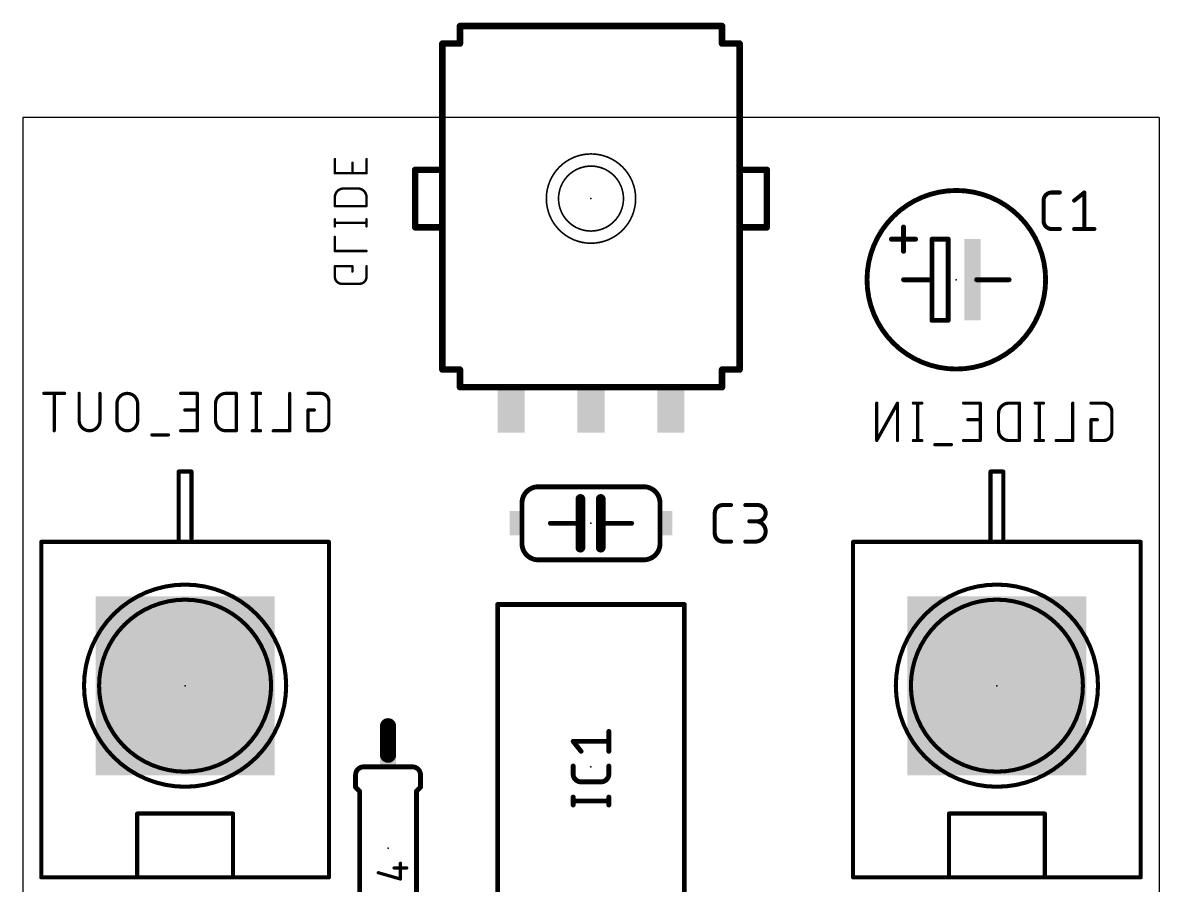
# Model space of a CAD drawing. Extents: x 0 to 36, y 0 to 102.
# Drawn here: x 0 to 35.56, y 75.04 to 102.02 of the extents above; entities that cross this region are included whole.
import ezdxf

# ---------------------------------------------------------------- set-up
doc = ezdxf.new("R2010")
doc.units = 0
for name, color, linetype in [('20', 31, 'CONTINUOUS'), ('21', 253, 'CONTINUOUS'), ('22', 253, 'CONTINUOUS'), ('23', 53, 'CONTINUOUS'), ('24', 53, 'CONTINUOUS'), ('25', 253, 'CONTINUOUS'), ('26', 253, 'CONTINUOUS'), ('41', 12, 'CONTINUOUS'), ('51', 253, 'CONTINUOUS'), ('52', 253, 'CONTINUOUS')]:
    doc.layers.add(name, color=color, linetype=linetype)

# ---------------------------------------------------------------- blocks, each defined once
blk = doc.blocks.new('RECT')
blk.add_solid([(-0.5, -0.5), (0.5, -0.5), (-0.5, 0.5), (0.5, 0.5)])

msp = doc.modelspace()

# ---------------------------------------------------------------- linework, layer by layer
at = {"layer": '20'}
for p, q in [((35.56, 99.06), (0, 99.06)), ((0, 99.06), (0, 0)), ((35.56, 99.06), (35.56, 0))]:
    msp.add_line(p, q, dxfattribs=at)
at = {"layer": '21'}
for points, const_width in [([(29.21, 91.186, 1), (29.21, 96.774, 1), (29.21, 91.186)], 0.1524), ([(27.5971, 95.631, 1), (27.5209, 95.631)], 0.0762), ([(27.178, 95.2881, 1), (27.178, 95.2119)], 0.0762), ([(27.5971, 95.25, 1), (27.5209, 95.25)], 0.0762), ([(27.559, 95.2881, 1), (27.559, 95.2119)], 0.0762), ([(27.559, 95.2119, 1), (27.559, 95.2881)], 0.0762), ([(27.94, 95.2119, 1), (27.94, 95.2881)], 0.0762), ([(27.5209, 95.25, 1), (27.5971, 95.25)], 0.0762), ([(27.5209, 94.869, 1), (27.5971, 94.869)], 0.0762), ([(4.88, 88.0118, 1), (4.88, 87.9483)], 0.0635), ([(4.9117, 87.98, 1), (4.8483, 87.98)], 0.0635), ([(5.3117, 87.98, 1), (5.2483, 87.98)], 0.0635), ([(5.28, 87.9483, 1), (5.28, 88.0118)], 0.0635), ([(30.28, 88.0118, 1), (30.28, 87.9483)], 0.0635), ([(30.3117, 87.98, 1), (30.2483, 87.98)], 0.0635), ([(30.7117, 87.98, 1), (30.6483, 87.98)], 0.0635), ([(30.68, 87.9483, 1), (30.68, 88.0118)], 0.0635), ([(16.129, 87.503, 0.4142), (15.621, 86.995)], 0.1524), ([(16.129, 87.5411, 1), (16.129, 87.4649)], 0.0762), ([(16.129, 87.4649, 1), (16.129, 87.5411)], 0.0762), ([(19.939, 86.995, 0.4142), (19.431, 87.503)], 0.1524), ([(19.431, 87.5411, 1), (19.431, 87.4649)], 0.0762), ([(19.431, 87.4649, 1), (19.431, 87.5411)], 0.0762), ([(17.526, 87.122, 1), (17.3736, 87.122)], 0.1524), ([(18.161, 87.122, 1), (18.0086, 87.122)], 0.1524), ([(15.5829, 86.995, 1), (15.6591, 86.995)], 0.0762), ([(19.9009, 86.995, 1), (19.9771, 86.995)], 0.0762), ([(16.51, 86.3981, 1), (16.51, 86.3219)], 0.0762), ([(17.526, 86.36, 1), (17.3736, 86.36)], 0.1524), ([(17.3736, 86.36, 1), (17.526, 86.36)], 0.1524), ([(17.4498, 86.3219, 1), (17.4498, 86.3981)], 0.0762), ([(18.161, 86.36, 1), (18.0086, 86.36)], 0.1524), ([(18.0086, 86.36, 1), (18.161, 86.36)], 0.1524), ([(18.0848, 86.3981, 1), (18.0848, 86.3219)], 0.0762), ([(19.05, 86.3219, 1), (19.05, 86.3981)], 0.0762), ([(0.58, 85.8118, 1), (0.58, 85.7482)], 0.0635), ([(0.6118, 85.78, 1), (0.5483, 85.78)], 0.0635), ([(4.88, 85.8118, 1), (4.88, 85.7482)], 0.0635), ([(4.8483, 85.78, 1), (4.9117, 85.78)], 0.0635), ([(4.88, 85.7482, 1), (4.88, 85.8118)], 0.0635), ([(5.2483, 85.88, 1), (5.3117, 85.88)], 0.0635), ([(9.6118, 85.78, 1), (9.5482, 85.78)], 0.0635), ([(9.58, 85.7482, 1), (9.58, 85.8118)], 0.0635), ([(15.621, 85.725, 0.4142), (16.129, 85.217)], 0.1524), ([(15.6591, 85.725, 1), (15.5829, 85.725)], 0.0762), ([(19.431, 85.217, 0.4142), (19.939, 85.725)], 0.1524), ([(19.9771, 85.725, 1), (19.9009, 85.725)], 0.0762), ([(25.98, 85.8118, 1), (25.98, 85.7482)], 0.0635), ([(26.0117, 85.78, 1), (25.9483, 85.78)], 0.0635), ([(30.28, 85.8118, 1), (30.28, 85.7482)], 0.0635), ([(30.2483, 85.78, 1), (30.3117, 85.78)], 0.0635), ([(30.28, 85.7482, 1), (30.28, 85.8118)], 0.0635), ([(30.6483, 85.88, 1), (30.7117, 85.88)], 0.0635), ([(35.0118, 85.78, 1), (34.9483, 85.78)], 0.0635), ([(34.98, 85.7482, 1), (34.98, 85.8118)], 0.0635), ([(17.3736, 85.598, 1), (17.526, 85.598)], 0.1524), ([(18.0086, 85.598, 1), (18.161, 85.598)], 0.1524), ([(16.129, 85.2551, 1), (16.129, 85.1789)], 0.0762), ([(16.129, 85.1789, 1), (16.129, 85.2551)], 0.0762), ([(19.431, 85.2551, 1), (19.431, 85.1789)], 0.0762), ([(19.431, 85.1789, 1), (19.431, 85.2551)], 0.0762), ([(5.08, 78.1177, 1), (5.08, 84.4423, 1), (5.08, 78.1177)], 0.127), ([(30.48, 78.1177, 1), (30.48, 84.4423, 1), (30.48, 78.1177)], 0.127), ([(5.08, 78.5893, 1), (5.08, 83.9707, 1), (5.08, 78.5893)], 0.127), ([(30.48, 78.5893, 1), (30.48, 83.9707, 1), (30.48, 78.5893)], 0.127), ([(14.8971, 83.82, 1), (14.8209, 83.82)], 0.0762), ([(14.859, 83.8581, 1), (14.859, 83.7819)], 0.0762), ([(20.7391, 83.82, 1), (20.6629, 83.82)], 0.0762), ([(20.701, 83.7819, 1), (20.701, 83.8581)], 0.0762), ([(10.668, 78.74, 0.4142), (10.414, 78.486)], 0.1524), ([(10.668, 78.7781, 1), (10.668, 78.7019)], 0.0762), ([(10.668, 78.7019, 1), (10.668, 78.7781)], 0.0762), ([(12.446, 78.486, 0.4142), (12.192, 78.74)], 0.1524), ([(12.192, 78.7781, 1), (12.192, 78.7019)], 0.0762), ([(12.192, 78.7019, 1), (12.192, 78.7781)], 0.0762), ([(10.4521, 78.486, 1), (10.3759, 78.486)], 0.0762), ([(10.3759, 78.486, 1), (10.4521, 78.486)], 0.0762), ([(12.4841, 78.486, 1), (12.4079, 78.486)], 0.0762), ([(12.4079, 78.486, 1), (12.4841, 78.486)], 0.0762), ([(10.3759, 78.105, 1), (10.4521, 78.105)], 0.0762), ([(10.4409, 78.1319, 1), (10.3871, 78.0781)], 0.0762), ([(10.5791, 77.978, 1), (10.5029, 77.978)], 0.0762), ([(10.5141, 77.9511, 1), (10.5679, 78.0049)], 0.0762), ([(12.3571, 77.978, 1), (12.2809, 77.978)], 0.0762), ([(12.2921, 78.0049, 1), (12.3459, 77.9511)], 0.0762), ([(12.4079, 78.105, 1), (12.4841, 78.105)], 0.0762), ([(12.4729, 78.0781, 1), (12.4191, 78.1319)], 0.0762), ([(3.58, 77.3118, 1), (3.58, 77.2482)], 0.0635), ([(3.6118, 77.28, 1), (3.5482, 77.28)], 0.0635), ([(6.6117, 77.28, 1), (6.5483, 77.28)], 0.0635), ([(6.58, 77.2482, 1), (6.58, 77.3118)], 0.0635), ([(28.98, 77.3118, 1), (28.98, 77.2482)], 0.0635), ([(29.0117, 77.28, 1), (28.9483, 77.28)], 0.0635), ([(32.0117, 77.28, 1), (31.9483, 77.28)], 0.0635), ([(31.98, 77.2482, 1), (31.98, 77.3118)], 0.0635), ([(0.58, 75.3118, 1), (0.58, 75.2482)], 0.0635), ([(0.5483, 75.28, 1), (0.6118, 75.28)], 0.0635), ([(3.58, 75.3118, 1), (3.58, 75.2482)], 0.0635), ([(3.5482, 75.28, 1), (3.6118, 75.28)], 0.0635), ([(3.58, 75.2482, 1), (3.58, 75.3118)], 0.0635), ([(6.58, 75.3118, 1), (6.58, 75.2482)], 0.0635), ([(6.5483, 75.28, 1), (6.6117, 75.28)], 0.0635), ([(6.58, 75.2482, 1), (6.58, 75.3118)], 0.0635), ([(9.5482, 75.28, 1), (9.6118, 75.28)], 0.0635), ([(9.58, 75.2482, 1), (9.58, 75.3118)], 0.0635), ([(25.98, 75.3118, 1), (25.98, 75.2482)], 0.0635), ([(25.9483, 75.28, 1), (26.0117, 75.28)], 0.0635), ([(28.98, 75.3118, 1), (28.98, 75.2482)], 0.0635), ([(28.9483, 75.28, 1), (29.0117, 75.28)], 0.0635), ([(28.98, 75.2482, 1), (28.98, 75.3118)], 0.0635), ([(31.98, 75.3118, 1), (31.98, 75.2482)], 0.0635), ([(31.9483, 75.28, 1), (32.0117, 75.28)], 0.0635), ([(31.98, 75.2482, 1), (31.98, 75.3118)], 0.0635), ([(34.9483, 75.28, 1), (35.0118, 75.28)], 0.0635), ([(34.98, 75.2482, 1), (34.98, 75.3118)], 0.0635)]:
    msp.add_lwpolyline(points, format="xyb", dxfattribs=dict(at, const_width=const_width))
for points, const_width in [([(27.559, 95.25), (27.559, 95.631)], 0.1524), ([(27.178, 95.25), (27.559, 95.25)], 0.1524), ([(27.559, 94.869), (27.559, 95.25)], 0.1524), ([(27.559, 95.25), (27.94, 95.25)], 0.1524), ([(5.28, 87.98), (4.88, 87.98)], 0.127), ([(4.88, 87.98), (4.88, 85.78)], 0.127), ([(5.28, 85.88), (5.28, 87.98)], 0.127), ([(30.68, 87.98), (30.28, 87.98)], 0.127), ([(30.28, 87.98), (30.28, 85.78)], 0.127), ([(30.68, 85.88), (30.68, 87.98)], 0.127), ([(16.129, 87.503), (19.431, 87.503)], 0.1524), ([(17.4498, 86.36), (17.4498, 87.122)], 0.3048), ([(18.0848, 86.36), (18.0848, 87.122)], 0.3048), ([(16.51, 86.36), (17.4498, 86.36)], 0.1524), ([(17.4498, 85.598), (17.4498, 86.36)], 0.3048), ([(18.0848, 85.598), (18.0848, 86.36)], 0.3048), ([(19.05, 86.36), (18.0848, 86.36)], 0.1524), ([(4.88, 85.78), (0.58, 85.78)], 0.127), ([(0.58, 85.78), (0.58, 75.28)], 0.127), ([(9.58, 85.78), (4.88, 85.78)], 0.127), ([(9.58, 75.28), (9.58, 85.78)], 0.127), ([(30.28, 85.78), (25.98, 85.78)], 0.127), ([(25.98, 85.78), (25.98, 75.28)], 0.127), ([(34.98, 85.78), (30.28, 85.78)], 0.127), ([(34.98, 75.28), (34.98, 85.78)], 0.127), ([(16.129, 85.217), (19.431, 85.217)], 0.1524), ([(14.859, 83.82), (14.859, 73.66)], 0.1524), ([(14.859, 83.82), (20.701, 83.82)], 0.1524), ([(20.701, 73.66), (20.701, 83.82)], 0.1524), ([(10.668, 78.74), (12.192, 78.74)], 0.1524), ([(10.414, 78.486), (10.414, 78.105)], 0.1524), ([(12.446, 78.486), (12.446, 78.105)], 0.1524), ([(10.541, 77.978), (10.414, 78.105)], 0.1524), ([(10.541, 74.422), (10.541, 77.978)], 0.1524), ([(12.319, 77.978), (12.446, 78.105)], 0.1524), ([(12.319, 74.422), (12.319, 77.978)], 0.1524), ([(6.58, 77.28), (3.58, 77.28)], 0.127), ([(3.58, 77.28), (3.58, 75.28)], 0.127), ([(6.58, 75.28), (6.58, 77.28)], 0.127), ([(31.98, 77.28), (28.98, 77.28)], 0.127), ([(28.98, 77.28), (28.98, 75.28)], 0.127), ([(31.98, 75.28), (31.98, 77.28)], 0.127), ([(3.58, 75.28), (0.58, 75.28)], 0.127), ([(6.58, 75.28), (3.58, 75.28)], 0.127), ([(9.58, 75.28), (6.58, 75.28)], 0.127), ([(28.98, 75.28), (25.98, 75.28)], 0.127), ([(31.98, 75.28), (28.98, 75.28)], 0.127), ([(34.98, 75.28), (31.98, 75.28)], 0.127)]:
    msp.add_lwpolyline(points, dxfattribs=dict(at, const_width=const_width))
at = {"layer": '22', "const_width": 0.2032}
for points in [[(21.88, 101.92), (13.68, 101.92)], [(13.68, 101.37), (13.68, 101.92)], [(21.88, 101.92), (21.88, 101.37)], [(13.13, 101.37), (13.68, 101.37)], [(13.13, 101.37), (13.13, 99.17)], [(21.88, 101.37), (22.43, 101.37)], [(22.43, 99.17), (22.43, 101.37)], [(13.13, 94.37), (13.13, 91.17)], [(22.43, 91.17), (22.43, 94.37)], [(13.68, 91.17), (13.13, 91.17)], [(13.68, 90.62), (13.68, 91.17)], [(21.88, 91.17), (21.88, 90.62)], [(22.43, 91.17), (21.88, 91.17)], [(13.68, 90.62), (21.88, 90.62)]]:
    msp.add_lwpolyline(points, dxfattribs=at)
at = {"layer": '22'}
for points, const_width in [([(13.68, 101.9708, 1), (13.68, 101.8692)], 0.1016), ([(13.7308, 101.92, 1), (13.6292, 101.92)], 0.1016), ([(21.9308, 101.92, 1), (21.8292, 101.92)], 0.1016), ([(21.88, 101.8692, 1), (21.88, 101.9708)], 0.1016), ([(13.13, 101.4208, 1), (13.13, 101.3192)], 0.1016), ([(13.1808, 101.37, 1), (13.0792, 101.37)], 0.1016), ([(13.6292, 101.37, 1), (13.7308, 101.37)], 0.1016), ([(13.68, 101.3192, 1), (13.68, 101.4208)], 0.1016), ([(21.88, 101.4208, 1), (21.88, 101.3192)], 0.1016), ([(21.8292, 101.37, 1), (21.9308, 101.37)], 0.1016), ([(22.4808, 101.37, 1), (22.3792, 101.37)], 0.1016), ([(22.43, 101.3192, 1), (22.43, 101.4208)], 0.1016), ([(13.0792, 99.17, 1), (13.1808, 99.17)], 0.1016), ([(22.3792, 99.17, 1), (22.4808, 99.17)], 0.1016), ([(17.78, 95.123, 1), (17.78, 97.917, 1), (17.78, 95.123)], 0.0508), ([(17.78, 95.504, 1), (17.78, 97.536, 1), (17.78, 95.504)], 0.0508), ([(13.1808, 94.37, 1), (13.0792, 94.37)], 0.1016), ([(22.4808, 94.37, 1), (22.3792, 94.37)], 0.1016), ([(13.13, 91.2208, 1), (13.13, 91.1192)], 0.1016), ([(13.0792, 91.17, 1), (13.1808, 91.17)], 0.1016), ([(13.7308, 91.17, 1), (13.6292, 91.17)], 0.1016), ([(13.68, 91.1192, 1), (13.68, 91.2208)], 0.1016), ([(21.9308, 91.17, 1), (21.8292, 91.17)], 0.1016), ([(21.88, 91.2208, 1), (21.88, 91.1192)], 0.1016), ([(22.3792, 91.17, 1), (22.4808, 91.17)], 0.1016), ([(22.43, 91.1192, 1), (22.43, 91.2208)], 0.1016), ([(13.68, 90.6708, 1), (13.68, 90.5692)], 0.1016), ([(21.88, 90.5692, 1), (21.88, 90.6708)], 0.1016), ([(13.6292, 90.62, 1), (13.7308, 90.62)], 0.1016), ([(21.8292, 90.62, 1), (21.9308, 90.62)], 0.1016)]:
    msp.add_lwpolyline(points, format="xyb", dxfattribs=dict(at, const_width=const_width))
at = {"layer": '23'}
for p in [(29.21, 93.98), (17.78, 86.36), (5.08, 81.28), (30.48, 81.28), (17.78, 78.74), (11.43, 76.2)]:
    msp.add_point(p, dxfattribs=at)
at = {"layer": '24'}
msp.add_point((17.78, 96.52), dxfattribs=at)
at = {"layer": '25'}
for points, const_width in [([(32.1945, 96.7105, 0.4142), (31.9405, 96.4565)], 0.127), ([(32.1945, 96.7423, 1), (32.1945, 96.6788)], 0.0635), ([(32.1945, 96.6788, 1), (32.1945, 96.7423)], 0.0635), ([(32.4485, 96.6788, 1), (32.4485, 96.7423)], 0.0635), ([(33.246, 96.7105, 1), (33.1825, 96.7105)], 0.0635), ([(33.2341, 96.6857, 1), (33.1944, 96.7353)], 0.0635), ([(31.9722, 96.4565, 1), (31.9088, 96.4565)], 0.0635), ([(31.9088, 96.4565, 1), (31.9722, 96.4565)], 0.0635), ([(32.8769, 96.4813, 1), (32.9166, 96.4317)], 0.0635), ([(31.9405, 95.8215, 0.4142), (32.1945, 95.5675)], 0.127), ([(31.9722, 95.8215, 1), (31.9088, 95.8215)], 0.0635), ([(31.9088, 95.8215, 1), (31.9722, 95.8215)], 0.0635), ([(32.1945, 95.5993, 1), (32.1945, 95.5358)], 0.0635), ([(32.1945, 95.5358, 1), (32.1945, 95.5993)], 0.0635), ([(32.4485, 95.5358, 1), (32.4485, 95.5993)], 0.0635), ([(32.8967, 95.5993, 1), (32.8967, 95.5358)], 0.0635), ([(33.1825, 95.5675, 1), (33.246, 95.5675)], 0.0635), ([(33.5317, 95.5358, 1), (33.5317, 95.5993)], 0.0635), ([(21.9075, 86.9315, 0.4142), (21.6535, 86.6775)], 0.127), ([(21.9075, 86.9633, 1), (21.9075, 86.8997)], 0.0635), ([(21.9075, 86.8997, 1), (21.9075, 86.9633)], 0.0635), ([(22.1615, 86.8997, 1), (22.1615, 86.9633)], 0.0635), ([(22.6097, 86.9633, 1), (22.6097, 86.8997)], 0.0635), ([(22.9907, 86.9633, 1), (22.9907, 86.8997)], 0.0635), ([(22.9907, 86.4235, 1), (22.9907, 86.9315)], 0.127), ([(22.9907, 86.8997, 1), (22.9907, 86.9633)], 0.0635), ([(21.6852, 86.6775, 1), (21.6218, 86.6775)], 0.0635), ([(21.6218, 86.6775, 1), (21.6852, 86.6775)], 0.0635), ([(22.7367, 86.4553, 1), (22.7367, 86.3918)], 0.0635), ([(22.9272, 85.7885, 1), (22.9272, 86.4235)], 0.127), ([(22.9272, 86.4553, 1), (22.9272, 86.3918)], 0.0635), ([(22.9907, 86.4553, 1), (22.9907, 86.3918)], 0.0635), ([(22.9907, 86.3918, 1), (22.9907, 86.4553)], 0.0635), ([(21.6535, 86.0425, 0.4142), (21.9075, 85.7885)], 0.127), ([(21.6852, 86.0425, 1), (21.6218, 86.0425)], 0.0635), ([(21.6218, 86.0425, 1), (21.6852, 86.0425)], 0.0635), ([(21.9075, 85.8203, 1), (21.9075, 85.7567)], 0.0635), ([(21.9075, 85.7567, 1), (21.9075, 85.8203)], 0.0635), ([(22.1615, 85.7567, 1), (22.1615, 85.8203)], 0.0635), ([(22.6097, 85.8203, 1), (22.6097, 85.7567)], 0.0635), ([(22.9272, 85.8203, 1), (22.9272, 85.7567)], 0.0635), ([(22.9272, 85.7567, 1), (22.9272, 85.8203)], 0.0635), ([(18.3769, 79.8477, 1), (18.3007, 79.8477)], 0.0762), ([(17.251, 79.5611, 1), (17.1914, 79.5135)], 0.0762), ([(17.2212, 79.5754, 1), (17.2212, 79.4992)], 0.0762), ([(18.3388, 79.4992, 1), (18.3388, 79.5754)], 0.0762), ([(17.4398, 79.203, 1), (17.4993, 79.2506)], 0.0762), ([(18.3007, 79.2268, 1), (18.3769, 79.2268)], 0.0762), ([(17.2593, 78.7669, 1), (17.1831, 78.7669)], 0.0762), ([(17.2212, 78.5185, 0.4142), (17.4696, 78.2702)], 0.1524), ([(17.2593, 78.5185, 1), (17.1831, 78.5185)], 0.0762), ([(18.0904, 78.2702, 0.4142), (18.3388, 78.5185)], 0.1524), ([(18.3769, 78.7669, 1), (18.3007, 78.7669)], 0.0762), ([(18.3769, 78.5185, 1), (18.3007, 78.5185)], 0.0762), ([(17.1831, 78.5185, 1), (17.2593, 78.5185)], 0.0762), ([(17.4696, 78.3083, 1), (17.4696, 78.2321)], 0.0762), ([(17.4696, 78.2321, 1), (17.4696, 78.3083)], 0.0762), ([(18.0904, 78.3083, 1), (18.0904, 78.2321)], 0.0762), ([(18.0904, 78.2321, 1), (18.0904, 78.3083)], 0.0762), ([(18.3007, 78.5185, 1), (18.3769, 78.5185)], 0.0762), ([(17.2593, 77.7946, 1), (17.1831, 77.7946)], 0.0762), ([(17.2212, 77.7085, 1), (17.2212, 77.6323)], 0.0762), ([(17.1831, 77.5462, 1), (17.2593, 77.5462)], 0.0762), ([(18.3769, 77.7946, 1), (18.3007, 77.7946)], 0.0762), ([(18.3007, 77.5462, 1), (18.3769, 77.5462)], 0.0762), ([(18.3388, 77.6323, 1), (18.3388, 77.7085)], 0.0762), ([(11.842, 75.7247, 1), (11.7912, 75.7247)], 0.0508), ([(11.1322, 75.4528, 1), (11.1182, 75.4039)], 0.0508), ([(11.6191, 75.6019, 1), (11.6191, 75.5511)], 0.0508), ([(12.0142, 75.5511, 1), (12.0142, 75.6019)], 0.0508), ([(11.7912, 75.2308, 1), (11.842, 75.2308)], 0.0508), ([(11.8097, 75.2064, 1), (11.8236, 75.2552)], 0.0508)]:
    msp.add_lwpolyline(points, format="xyb", dxfattribs=dict(at, const_width=const_width))
for points, const_width in [([(32.1945, 96.7105), (32.4485, 96.7105)], 0.127), ([(32.8967, 96.4565), (33.2142, 96.7105)], 0.127), ([(33.2142, 96.7105), (33.2142, 95.5675)], 0.127), ([(31.9405, 95.8215), (31.9405, 96.4565)], 0.127), ([(32.4485, 95.5675), (32.1945, 95.5675)], 0.127), ([(32.8967, 95.5675), (33.5317, 95.5675)], 0.127), ([(21.9075, 86.9315), (22.1615, 86.9315)], 0.127), ([(22.6097, 86.9315), (22.9907, 86.9315)], 0.127), ([(21.6535, 86.0425), (21.6535, 86.6775)], 0.127), ([(22.9907, 86.4235), (22.7367, 86.4235)], 0.127), ([(22.1615, 85.7885), (21.9075, 85.7885)], 0.127), ([(22.6097, 85.7885), (22.9272, 85.7885)], 0.127), ([(18.3388, 79.2268), (18.3388, 79.8477)], 0.1524), ([(17.4696, 79.2268), (17.2212, 79.5373)], 0.1524), ([(17.2212, 79.5373), (18.3388, 79.5373)], 0.1524), ([(17.2212, 78.5185), (17.2212, 78.7669)], 0.1524), ([(18.3388, 78.7669), (18.3388, 78.5185)], 0.1524), ([(18.0904, 78.2702), (17.4696, 78.2702)], 0.1524), ([(17.2212, 77.5462), (17.2212, 77.7946)], 0.1524), ([(17.2212, 77.6704), (18.3388, 77.6704)], 0.1524), ([(18.3388, 77.5462), (18.3388, 77.7946)], 0.1524), ([(11.8166, 75.2308), (11.8166, 75.7247)], 0.1016), ([(11.1252, 75.4283), (11.8166, 75.2308)], 0.1016), ([(11.6191, 75.5765), (12.0142, 75.5765)], 0.1016)]:
    msp.add_lwpolyline(points, dxfattribs=dict(at, const_width=const_width))
at = {"layer": '26'}
for points, const_width in [([(9.7663, 97.7519), (9.7663, 97.3116)], 0.0762), ([(10.7569, 97.3116), (10.7569, 97.7519)], 0.0762), ([(10.3166, 97.3116), (10.3166, 97.6418)], 0.0762), ([(9.7663, 97.3116), (10.7569, 97.3116)], 0.0762), ([(10.4817, 96.836), (10.0415, 96.836)], 0.0762), ([(9.7663, 96.5609), (9.7663, 96.2857)], 0.0762), ([(10.7569, 96.2857), (10.7569, 96.5609)], 0.0762), ([(9.7663, 96.2857), (10.7569, 96.2857)], 0.0762), ([(9.7663, 95.6507), (9.7663, 95.8709)], 0.0762), ([(10.7569, 95.7608), (9.7663, 95.7608)], 0.0762), ([(10.7569, 95.6507), (10.7569, 95.8709)], 0.0762), ([(9.7663, 94.8793), (9.7663, 95.3196)], 0.0762), ([(10.7569, 94.8793), (9.7663, 94.8793)], 0.0762), ([(10.3166, 94.4038), (9.7663, 94.4038)], 0.0762), ([(9.7663, 94.4038), (9.7663, 94.0736)], 0.0762), ([(10.3166, 94.2387), (10.3166, 94.4038)], 0.0762), ([(10.7569, 94.0736), (10.7569, 94.4038)], 0.0762), ([(9.9864, 93.8534), (10.5368, 93.8534)], 0.0762), ([(1.3095, 90.424), (0.6604, 90.424)], 0.1016), ([(0.985, 89.2556), (0.985, 90.424)], 0.1016), ([(1.7653, 89.5802), (1.7653, 90.424)], 0.1016), ([(2.4144, 90.424), (2.4144, 89.5802)], 0.1016), ([(5.4601, 90.424), (4.9409, 90.424)], 0.1016), ([(5.4601, 89.2556), (5.4601, 90.424)], 0.1016), ([(6.6816, 90.424), (6.357, 90.424)], 0.1016), ([(6.6816, 89.2556), (6.6816, 90.424)], 0.1016), ([(7.4394, 90.424), (7.1797, 90.424)], 0.1016), ([(7.3095, 90.424), (7.3095, 89.2556)], 0.1016), ([(8.3557, 90.424), (8.3557, 89.2556)], 0.1016), ([(9.3176, 90.424), (8.9281, 90.424)], 0.1016), ([(2.9464, 90.0994), (2.9464, 89.5802)], 0.1016), ([(3.5955, 89.5802), (3.5955, 90.0994)], 0.1016), ([(6.0325, 90.0994), (6.0325, 89.5802)], 0.1016), ([(9.5772, 89.5152), (9.5772, 90.1644)], 0.1016), ([(27.3699, 90.1192), (26.7208, 88.9508)], 0.1016), ([(26.7208, 88.9508), (26.7208, 90.1192)], 0.1016), ([(27.3699, 88.9508), (27.3699, 90.1192)], 0.1016), ([(28.1277, 90.1192), (27.868, 90.1192)], 0.1016), ([(27.9979, 90.1192), (27.9979, 88.9508)], 0.1016), ([(29.9585, 90.1192), (29.4392, 90.1192)], 0.1016), ([(29.9585, 88.9508), (29.9585, 90.1192)], 0.1016), ([(31.1799, 90.1192), (30.8554, 90.1192)], 0.1016), ([(31.1799, 88.9508), (31.1799, 90.1192)], 0.1016), ([(31.9377, 90.1192), (31.678, 90.1192)], 0.1016), ([(31.8079, 90.1192), (31.8079, 88.9508)], 0.1016), ([(32.854, 90.1192), (32.854, 88.9508)], 0.1016), ([(33.8159, 90.1192), (33.4264, 90.1192)], 0.1016), ([(5.4601, 89.9047), (5.0707, 89.9047)], 0.1016), ([(9.1228, 89.9047), (8.9281, 89.9047)], 0.1016), ([(8.9281, 89.9047), (8.9281, 89.2556)], 0.1016), ([(29.9585, 89.5999), (29.569, 89.5999)], 0.1016), ([(30.5308, 89.7946), (30.5308, 89.2754)], 0.1016), ([(33.6211, 89.5999), (33.4264, 89.5999)], 0.1016), ([(33.4264, 89.5999), (33.4264, 88.9508)], 0.1016), ([(34.0755, 89.2104), (34.0755, 89.8596)], 0.1016), ([(4.9409, 89.2556), (5.4601, 89.2556)], 0.1016), ([(6.357, 89.2556), (6.6816, 89.2556)], 0.1016), ([(7.4394, 89.2556), (7.1797, 89.2556)], 0.1016), ([(8.3557, 89.2556), (7.8365, 89.2556)], 0.1016), ([(8.9281, 89.2556), (9.3176, 89.2556)], 0.1016), ([(4.5593, 89.1258), (4.04, 89.1258)], 0.1016), ([(28.1277, 88.9508), (27.868, 88.9508)], 0.1016), ([(29.4392, 88.9508), (29.9585, 88.9508)], 0.1016), ([(30.8554, 88.9508), (31.1799, 88.9508)], 0.1016), ([(31.9377, 88.9508), (31.678, 88.9508)], 0.1016), ([(32.854, 88.9508), (32.3348, 88.9508)], 0.1016), ([(33.4264, 88.9508), (33.8159, 88.9508)], 0.1016), ([(29.0576, 88.821), (28.5383, 88.821)], 0.1016)]:
    msp.add_lwpolyline(points, dxfattribs=dict(at, const_width=const_width))
for points, const_width in [([(9.7854, 97.7519, 1), (9.7473, 97.7519)], 0.0381), ([(10.3357, 97.6418, 1), (10.2976, 97.6418)], 0.0381), ([(10.7759, 97.7519, 1), (10.7378, 97.7519)], 0.0381), ([(9.7663, 97.3307, 1), (9.7663, 97.2926)], 0.0381), ([(9.7473, 97.3116, 1), (9.7854, 97.3116)], 0.0381), ([(10.2976, 97.3116, 1), (10.3357, 97.3116)], 0.0381), ([(10.7378, 97.3116, 1), (10.7759, 97.3116)], 0.0381), ([(10.7569, 97.2926, 1), (10.7569, 97.3307)], 0.0381), ([(10.0415, 96.836, 0.4142), (9.7663, 96.5609)], 0.0762), ([(10.0415, 96.8551, 1), (10.0415, 96.817)], 0.0381), ([(10.0415, 96.817, 1), (10.0415, 96.8551)], 0.0381), ([(10.7569, 96.5609, 0.4142), (10.4817, 96.836)], 0.0762), ([(10.4817, 96.8551, 1), (10.4817, 96.817)], 0.0381), ([(10.4817, 96.817, 1), (10.4817, 96.8551)], 0.0381), ([(9.7472, 96.5609, 1), (9.7853, 96.5609)], 0.0381), ([(9.7854, 96.5609, 1), (9.7473, 96.5609)], 0.0381), ([(10.7759, 96.5609, 1), (10.7378, 96.5609)], 0.0381), ([(10.7378, 96.5609, 1), (10.7759, 96.5609)], 0.0381), ([(9.7663, 96.3048, 1), (9.7663, 96.2667)], 0.0381), ([(9.7473, 96.2857, 1), (9.7854, 96.2857)], 0.0381), ([(10.7378, 96.2857, 1), (10.7759, 96.2857)], 0.0381), ([(10.7569, 96.2667, 1), (10.7569, 96.3048)], 0.0381), ([(9.7854, 95.8709, 1), (9.7473, 95.8709)], 0.0381), ([(9.7663, 95.7798, 1), (9.7663, 95.7417)], 0.0381), ([(9.7473, 95.6507, 1), (9.7854, 95.6507)], 0.0381), ([(10.7759, 95.8709, 1), (10.7378, 95.8709)], 0.0381), ([(10.7378, 95.6507, 1), (10.7759, 95.6507)], 0.0381), ([(10.7569, 95.7417, 1), (10.7569, 95.7798)], 0.0381), ([(9.7854, 95.3196, 1), (9.7473, 95.3196)], 0.0381), ([(9.7663, 94.8984, 1), (9.7663, 94.8603)], 0.0381), ([(9.7473, 94.8793, 1), (9.7854, 94.8793)], 0.0381), ([(10.7569, 94.8603, 1), (10.7569, 94.8984)], 0.0381), ([(9.7854, 94.4038, 1), (9.7473, 94.4038)], 0.0381), ([(9.7663, 94.4228, 1), (9.7663, 94.3847)], 0.0381), ([(10.3357, 94.4038, 1), (10.2976, 94.4038)], 0.0381), ([(10.2976, 94.2387, 1), (10.3357, 94.2387)], 0.0381), ([(10.3166, 94.3847, 1), (10.3166, 94.4228)], 0.0381), ([(10.7759, 94.4038, 1), (10.7378, 94.4038)], 0.0381), ([(9.7663, 94.0736, 0.4142), (9.9864, 93.8534)], 0.0762), ([(9.7854, 94.0736, 1), (9.7473, 94.0736)], 0.0381), ([(9.7473, 94.0736, 1), (9.7854, 94.0736)], 0.0381), ([(9.9864, 93.8725, 1), (9.9864, 93.8344)], 0.0381), ([(9.9864, 93.8344, 1), (9.9864, 93.8725)], 0.0381), ([(10.5368, 93.8534, 0.4142), (10.7569, 94.0736)], 0.0762), ([(10.5368, 93.8725, 1), (10.5368, 93.8344)], 0.0381), ([(10.5368, 93.8344, 1), (10.5368, 93.8725)], 0.0381), ([(10.7759, 94.0736, 1), (10.7379, 94.0736)], 0.0381), ([(10.7378, 94.0736, 1), (10.7759, 94.0736)], 0.0381), ([(0.6604, 90.4494, 1), (0.6604, 90.3986)], 0.0508), ([(1.0104, 90.424, 1), (0.9596, 90.424)], 0.0508), ([(1.3095, 90.3986, 1), (1.3095, 90.4494)], 0.0508), ([(1.7907, 90.424, 1), (1.7399, 90.424)], 0.0508), ([(2.4398, 90.424, 1), (2.389, 90.424)], 0.0508), ([(3.5955, 90.0994, 1), (2.9464, 90.0994)], 0.1016), ([(4.9409, 90.4494, 1), (4.9409, 90.3986)], 0.0508), ([(5.4855, 90.424, 1), (5.4347, 90.424)], 0.0508), ([(5.4601, 90.3986, 1), (5.4601, 90.4494)], 0.0508), ([(6.357, 90.424, 0.4142), (6.0325, 90.0994)], 0.1016), ([(6.357, 90.4494, 1), (6.357, 90.3986)], 0.0508), ([(6.357, 90.3986, 1), (6.357, 90.4494)], 0.0508), ([(6.707, 90.424, 1), (6.6562, 90.424)], 0.0508), ([(6.6816, 90.3986, 1), (6.6816, 90.4494)], 0.0508), ([(7.1797, 90.4494, 1), (7.1797, 90.3986)], 0.0508), ([(7.3349, 90.424, 1), (7.2841, 90.424)], 0.0508), ([(7.4394, 90.3986, 1), (7.4394, 90.4494)], 0.0508), ([(8.3811, 90.424, 1), (8.3303, 90.424)], 0.0508), ([(8.9281, 90.4494, 1), (8.9281, 90.3986)], 0.0508), ([(9.5772, 90.1644, 0.4142), (9.3176, 90.424)], 0.1016), ([(9.3176, 90.4494, 1), (9.3176, 90.3986)], 0.0508), ([(9.3176, 90.3986, 1), (9.3176, 90.4494)], 0.0508), ([(2.9718, 90.0994, 1), (2.921, 90.0994)], 0.0508), ([(2.921, 90.0994, 1), (2.9718, 90.0994)], 0.0508), ([(3.6209, 90.0994, 1), (3.5701, 90.0994)], 0.0508), ([(3.5701, 90.0994, 1), (3.6209, 90.0994)], 0.0508), ([(6.0579, 90.0994, 1), (6.0071, 90.0994)], 0.0508), ([(6.0071, 90.0994, 1), (6.0579, 90.0994)], 0.0508), ([(9.6026, 90.1644, 1), (9.5518, 90.1644)], 0.0508), ([(9.5518, 90.1644, 1), (9.6026, 90.1644)], 0.0508), ([(26.7462, 90.1192, 1), (26.6954, 90.1192)], 0.0508), ([(27.3953, 90.1192, 1), (27.3445, 90.1192)], 0.0508), ([(27.3921, 90.1069, 1), (27.3477, 90.1315)], 0.0508), ([(27.868, 90.1446, 1), (27.868, 90.0938)], 0.0508), ([(28.0233, 90.1192, 1), (27.9725, 90.1192)], 0.0508), ([(28.1277, 90.0938, 1), (28.1277, 90.1446)], 0.0508), ([(29.4392, 90.1446, 1), (29.4392, 90.0938)], 0.0508), ([(29.9839, 90.1192, 1), (29.9331, 90.1192)], 0.0508), ([(29.9585, 90.0938, 1), (29.9585, 90.1446)], 0.0508), ([(30.8554, 90.1192, 0.4142), (30.5308, 89.7946)], 0.1016), ([(30.8554, 90.1446, 1), (30.8554, 90.0938)], 0.0508), ([(30.8554, 90.0938, 1), (30.8554, 90.1446)], 0.0508), ([(31.2053, 90.1192, 1), (31.1545, 90.1192)], 0.0508), ([(31.1799, 90.0938, 1), (31.1799, 90.1446)], 0.0508), ([(31.678, 90.1446, 1), (31.678, 90.0938)], 0.0508), ([(31.8333, 90.1192, 1), (31.7825, 90.1192)], 0.0508), ([(31.9377, 90.0938, 1), (31.9377, 90.1446)], 0.0508), ([(32.8794, 90.1192, 1), (32.8286, 90.1192)], 0.0508), ([(33.4264, 90.1446, 1), (33.4264, 90.0938)], 0.0508), ([(34.0755, 89.8596, 0.4142), (33.8159, 90.1192)], 0.1016), ([(33.8159, 90.1446, 1), (33.8159, 90.0938)], 0.0508), ([(33.8159, 90.0938, 1), (33.8159, 90.1446)], 0.0508), ([(1.7653, 89.5802, 1), (2.4144, 89.5802)], 0.1016), ([(1.7907, 89.5802, 1), (1.7399, 89.5802)], 0.0508), ([(2.4398, 89.5802, 1), (2.389, 89.5802)], 0.0508), ([(2.9464, 89.5802, 1), (3.5955, 89.5802)], 0.1016), ([(2.9718, 89.5802, 1), (2.921, 89.5802)], 0.0508), ([(3.6209, 89.5802, 1), (3.5701, 89.5802)], 0.0508), ([(5.0707, 89.9301, 1), (5.0707, 89.8793)], 0.0508), ([(5.4601, 89.8793, 1), (5.4601, 89.9301)], 0.0508), ([(6.0325, 89.5802, 0.4142), (6.357, 89.2556)], 0.1016), ([(6.0579, 89.5802, 1), (6.0071, 89.5802)], 0.0508), ([(8.9281, 89.9301, 1), (8.9281, 89.8793)], 0.0508), ([(8.9535, 89.9047, 1), (8.9027, 89.9047)], 0.0508), ([(9.1228, 89.8793, 1), (9.1228, 89.9301)], 0.0508), ([(29.569, 89.6253, 1), (29.569, 89.5745)], 0.0508), ([(29.9585, 89.5745, 1), (29.9585, 89.6253)], 0.0508), ([(30.5562, 89.7946, 1), (30.5054, 89.7946)], 0.0508), ([(30.5054, 89.7946, 1), (30.5562, 89.7946)], 0.0508), ([(33.4264, 89.6253, 1), (33.4264, 89.5745)], 0.0508), ([(33.4518, 89.5999, 1), (33.401, 89.5999)], 0.0508), ([(33.6211, 89.5745, 1), (33.6211, 89.6253)], 0.0508), ([(34.1009, 89.8596, 1), (34.0501, 89.8596)], 0.0508), ([(34.0501, 89.8596, 1), (34.1009, 89.8596)], 0.0508), ([(0.9596, 89.2556, 1), (1.0104, 89.2556)], 0.0508), ([(1.7399, 89.5802, 1), (1.7907, 89.5802)], 0.0508), ([(2.389, 89.5802, 1), (2.4398, 89.5802)], 0.0508), ([(2.921, 89.5802, 1), (2.9718, 89.5802)], 0.0508), ([(3.5701, 89.5802, 1), (3.6209, 89.5802)], 0.0508), ([(4.9409, 89.281, 1), (4.9409, 89.2302)], 0.0508), ([(5.4347, 89.2556, 1), (5.4855, 89.2556)], 0.0508), ([(5.4601, 89.2302, 1), (5.4601, 89.281)], 0.0508), ([(6.0071, 89.5802, 1), (6.0579, 89.5802)], 0.0508), ([(6.357, 89.281, 1), (6.357, 89.2302)], 0.0508), ([(6.357, 89.2302, 1), (6.357, 89.281)], 0.0508), ([(6.6562, 89.2556, 1), (6.707, 89.2556)], 0.0508), ([(6.6816, 89.2302, 1), (6.6816, 89.281)], 0.0508), ([(7.1797, 89.281, 1), (7.1797, 89.2302)], 0.0508), ([(7.2841, 89.2556, 1), (7.3349, 89.2556)], 0.0508), ([(7.4394, 89.2302, 1), (7.4394, 89.281)], 0.0508), ([(7.8365, 89.281, 1), (7.8365, 89.2302)], 0.0508), ([(8.3303, 89.2556, 1), (8.3811, 89.2556)], 0.0508), ([(8.3557, 89.2302, 1), (8.3557, 89.281)], 0.0508), ([(8.9281, 89.281, 1), (8.9281, 89.2302)], 0.0508), ([(8.9027, 89.2556, 1), (8.9535, 89.2556)], 0.0508), ([(9.3176, 89.2556, 0.4142), (9.5772, 89.5152)], 0.1016), ([(9.3176, 89.281, 1), (9.3176, 89.2302)], 0.0508), ([(9.3176, 89.2302, 1), (9.3176, 89.281)], 0.0508), ([(9.6026, 89.5152, 1), (9.5518, 89.5152)], 0.0508), ([(9.5518, 89.5152, 1), (9.6026, 89.5152)], 0.0508), ([(30.5308, 89.2754, 0.4142), (30.8554, 88.9508)], 0.1016), ([(30.5562, 89.2754, 1), (30.5054, 89.2754)], 0.0508), ([(30.5054, 89.2754, 1), (30.5562, 89.2754)], 0.0508), ([(33.8159, 88.9508, 0.4142), (34.0755, 89.2104)], 0.1016), ([(34.1009, 89.2104, 1), (34.0501, 89.2104)], 0.0508), ([(4.04, 89.1512, 1), (4.04, 89.1004)], 0.0508), ([(4.5593, 89.1004, 1), (4.5593, 89.1512)], 0.0508), ([(26.6986, 88.9631, 1), (26.743, 88.9385)], 0.0508), ([(26.6954, 88.9508, 1), (26.7462, 88.9508)], 0.0508), ([(27.3445, 88.9508, 1), (27.3953, 88.9508)], 0.0508), ([(27.868, 88.9762, 1), (27.868, 88.9254)], 0.0508), ([(27.9725, 88.9508, 1), (28.0233, 88.9508)], 0.0508), ([(28.1277, 88.9254, 1), (28.1277, 88.9762)], 0.0508), ([(29.4392, 88.9762, 1), (29.4392, 88.9254)], 0.0508), ([(29.9331, 88.9508, 1), (29.9839, 88.9508)], 0.0508), ([(29.9585, 88.9254, 1), (29.9585, 88.9762)], 0.0508), ([(30.8554, 88.9762, 1), (30.8554, 88.9254)], 0.0508), ([(30.8554, 88.9254, 1), (30.8554, 88.9762)], 0.0508), ([(31.1545, 88.9508, 1), (31.2053, 88.9508)], 0.0508), ([(31.1799, 88.9254, 1), (31.1799, 88.9762)], 0.0508), ([(31.678, 88.9762, 1), (31.678, 88.9254)], 0.0508), ([(31.7825, 88.9508, 1), (31.8333, 88.9508)], 0.0508), ([(31.9377, 88.9254, 1), (31.9377, 88.9762)], 0.0508), ([(32.3348, 88.9762, 1), (32.3348, 88.9254)], 0.0508), ([(32.8286, 88.9508, 1), (32.8794, 88.9508)], 0.0508), ([(32.854, 88.9254, 1), (32.854, 88.9762)], 0.0508), ([(33.4264, 88.9762, 1), (33.4264, 88.9254)], 0.0508), ([(33.401, 88.9508, 1), (33.4518, 88.9508)], 0.0508), ([(33.8159, 88.9762, 1), (33.8159, 88.9254)], 0.0508), ([(33.8159, 88.9254, 1), (33.8159, 88.9762)], 0.0508), ([(34.0501, 89.2104, 1), (34.1009, 89.2104)], 0.0508), ([(28.5383, 88.8464, 1), (28.5383, 88.7956)], 0.0508), ([(29.0576, 88.7956, 1), (29.0576, 88.8464)], 0.0508)]:
    msp.add_lwpolyline(points, format="xyb", dxfattribs=dict(at, const_width=const_width))
at = {"layer": '51'}
for points, const_width in [([(28.956, 95.25), (28.448, 95.25)], 0.1524), ([(28.448, 95.25), (28.448, 93.98)], 0.1524), ([(28.956, 92.71), (28.956, 95.25)], 0.1524), ([(27.559, 93.98), (28.448, 93.98)], 0.1524), ([(28.448, 93.98), (28.448, 92.71)], 0.1524), ([(29.845, 93.98), (30.861, 93.98)], 0.1524), ([(28.448, 92.71), (28.956, 92.71)], 0.1524), ([(15.621, 86.995), (15.621, 85.725)], 0.1524), ([(19.939, 86.995), (19.939, 85.725)], 0.1524), ([(11.43, 80.01), (11.43, 79.121)], 0.508)]:
    msp.add_lwpolyline(points, dxfattribs=dict(at, const_width=const_width))
for points, const_width in [([(28.448, 95.2881, 1), (28.448, 95.2119)], 0.0762), ([(28.4861, 95.25, 1), (28.4099, 95.25)], 0.0762), ([(28.9941, 95.25, 1), (28.9179, 95.25)], 0.0762), ([(28.956, 95.2119, 1), (28.956, 95.2881)], 0.0762), ([(27.559, 94.0181, 1), (27.559, 93.9419)], 0.0762), ([(28.4861, 93.98, 1), (28.4099, 93.98)], 0.0762), ([(28.4099, 93.98, 1), (28.4861, 93.98)], 0.0762), ([(28.448, 93.9419, 1), (28.448, 94.0181)], 0.0762), ([(29.845, 94.0181, 1), (29.845, 93.9419)], 0.0762), ([(30.861, 93.9419, 1), (30.861, 94.0181)], 0.0762), ([(28.448, 92.7481, 1), (28.448, 92.6719)], 0.0762), ([(28.4099, 92.71, 1), (28.4861, 92.71)], 0.0762), ([(28.9179, 92.71, 1), (28.9941, 92.71)], 0.0762), ([(28.956, 92.6719, 1), (28.956, 92.7481)], 0.0762), ([(15.6591, 86.995, 1), (15.5829, 86.995)], 0.0762), ([(19.9771, 86.995, 1), (19.9009, 86.995)], 0.0762), ([(15.5829, 85.725, 1), (15.6591, 85.725)], 0.0762), ([(19.9009, 85.725, 1), (19.9771, 85.725)], 0.0762), ([(11.557, 80.01, 1), (11.303, 80.01)], 0.254), ([(11.303, 79.121, 1), (11.557, 79.121)], 0.254)]:
    msp.add_lwpolyline(points, format="xyb", dxfattribs=dict(at, const_width=const_width))
at = {"layer": '52', "const_width": 0.2032}
for points in [[(13.13, 101.37), (13.13, 91.17)], [(22.43, 91.17), (22.43, 101.37)], [(12.28, 95.62), (12.28, 97.42)], [(12.28, 97.42), (13.03, 97.42)], [(22.53, 97.42), (23.28, 97.42)], [(23.28, 97.42), (23.28, 95.62)], [(13.03, 95.62), (12.28, 95.62)], [(23.28, 95.62), (22.53, 95.62)]]:
    msp.add_lwpolyline(points, dxfattribs=at)
at = {"layer": '52', "const_width": 0.1016}
for points in [[(13.1808, 101.37, 1), (13.0792, 101.37)], [(22.4808, 101.37, 1), (22.3792, 101.37)], [(12.3308, 97.42, 1), (12.2292, 97.42)], [(12.28, 97.4708, 1), (12.28, 97.3692)], [(13.03, 97.3692, 1), (13.03, 97.4708)], [(22.53, 97.4708, 1), (22.53, 97.3692)], [(23.3308, 97.42, 1), (23.2292, 97.42)], [(23.28, 97.3692, 1), (23.28, 97.4708)], [(12.28, 95.6708, 1), (12.28, 95.5692)], [(12.2292, 95.62, 1), (12.3308, 95.62)], [(13.03, 95.5692, 1), (13.03, 95.6708)], [(22.53, 95.6708, 1), (22.53, 95.5692)], [(23.2292, 95.62, 1), (23.3308, 95.62)], [(23.28, 95.5692, 1), (23.28, 95.6708)], [(13.0792, 91.17, 1), (13.1808, 91.17)], [(22.3792, 91.17, 1), (22.4808, 91.17)]]:
    msp.add_lwpolyline(points, format="xyb", dxfattribs=at)

# ---------------------------------------------------------------- block references
at = {"layer": '21', "xscale": 0.381, "yscale": 0.508, "rotation": 270}
msp.add_blockref('RECT', (11.43, 78.9305), dxfattribs=at)
at = {"layer": '41', "xscale": 5.6, "yscale": 5.6, "rotation": 180}
for p in [(5.08, 81.28), (30.48, 81.28)]:
    msp.add_blockref('RECT', p, dxfattribs=at)
at = {"layer": '51', "xscale": 0.508, "yscale": 2.54}
msp.add_blockref('RECT', (29.718, 93.98), dxfattribs=at)
at = {"layer": '51', "xscale": 0.381, "yscale": 0.762, "rotation": 180}
for p in [(15.4305, 86.36), (20.1295, 86.36)]:
    msp.add_blockref('RECT', p, dxfattribs=at)
at = {"layer": '52', "xscale": 0.85, "yscale": 1.325, "rotation": 180}
for p in [(15.28, 89.8575), (17.78, 89.8575), (20.28, 89.8575)]:
    msp.add_blockref('RECT', p, dxfattribs=at)

doc.saveas('drawing.dxf')
